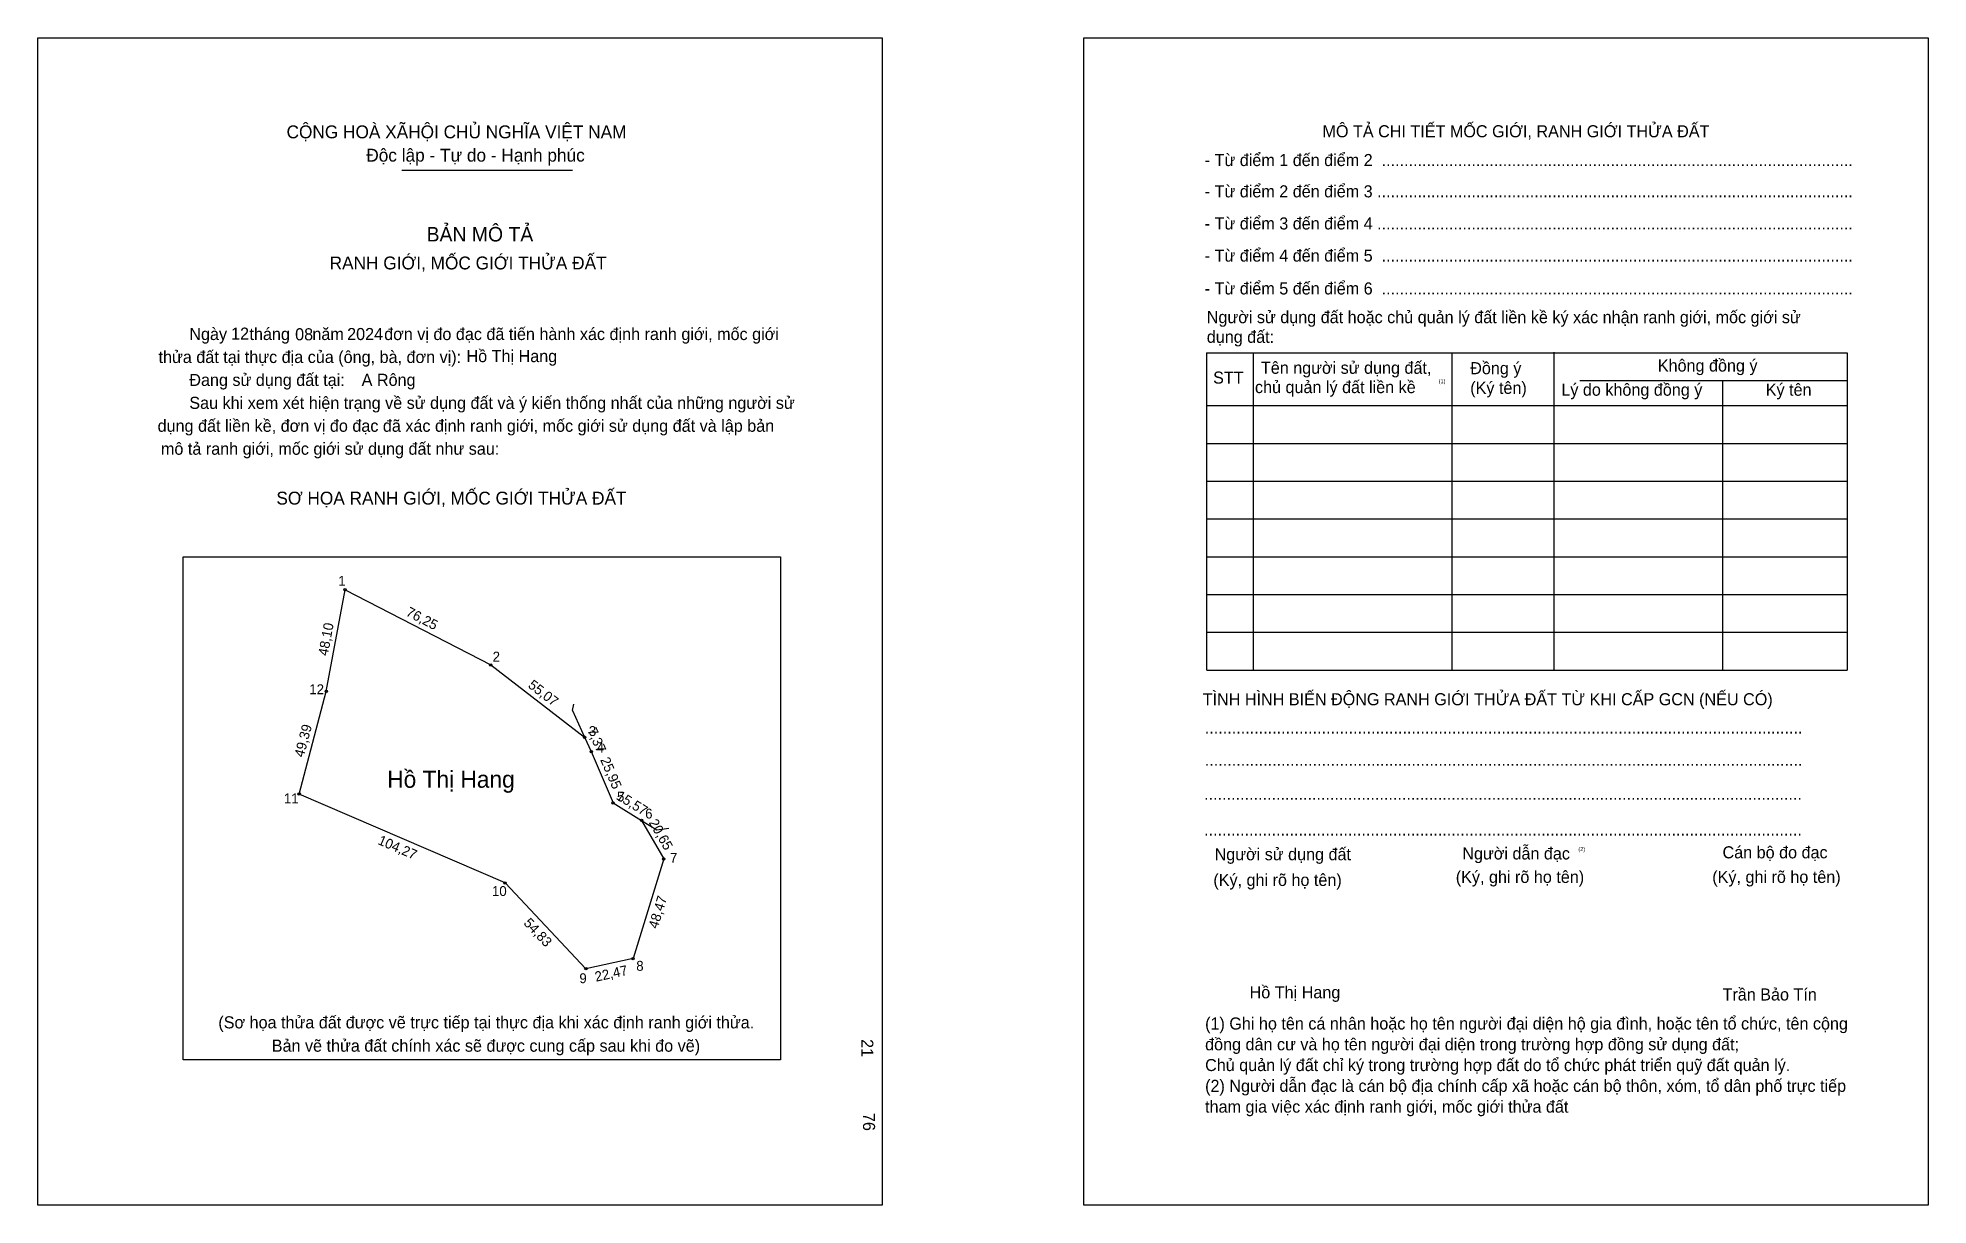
# Model space of a CAD drawing. Extents: x 546968 to 547847, y 1823893 to 1824436.
import ezdxf

# ---------------------------------------------------------------- set-up
doc = ezdxf.new("R2010")
doc.units = 0
for name, color, linetype in [('bmtKhungInTrang1', 7, 'Continuous'), ('bmtKhungInTrang2', 7, 'Continuous'), ('bmtNoiDung', 7, 'Continuous'), ('bmtTemplate', 7, 'Continuous'), ('CanhThua', 7, 'Continuous'), ('ChieuDaiCanhThua', 7, 'Continuous'), ('MocDinhThua', 7, 'Continuous'), ('RauThua', 7, 'Continuous'), ('SoHieuDinhThua', 7, 'Continuous'), ('TenChuSuDung', 7, 'Continuous')]:
    doc.layers.add(name, color=color, linetype=linetype)

msp = doc.modelspace()

# ---------------------------------------------------------------- linework, layer by layer
at = {"layer": 'bmtKhungInTrang1'}
msp.add_lwpolyline([(546967.59, 1824435.86), (547360.28, 1824435.86), (547360.28, 1823892.72), (546967.59, 1823892.72)], close=True, dxfattribs=at)
at = {"layer": 'bmtKhungInTrang2'}
msp.add_lwpolyline([(547453.92, 1824435.86), (547846.61, 1824435.86), (547846.61, 1823892.72), (547453.92, 1823892.72)], close=True, dxfattribs=at)
at = {"layer": 'bmtTemplate'}
for p, q in [((547136.81, 1824374.3), (547216.22, 1824374.3)), ((547532.7, 1824289.36), (547532.7, 1824141.71)), ((547625.08, 1824289.36), (547625.08, 1824141.71)), ((547672.6, 1824289.54), (547672.6, 1824141.71)), ((547809.01, 1824289.36), (547809.01, 1824141.71)), ((547684.65, 1824276.35), (547809.01, 1824276.35)), ((547511.16, 1824264.75), (547809.01, 1824264.75)), ((547511.16, 1824247.17), (547809.01, 1824247.17)), ((547511.16, 1824229.6), (547809.01, 1824229.6)), ((547511.16, 1824212.02), (547809.01, 1824212.02)), ((547511.16, 1824194.44), (547809.01, 1824194.44)), ((547511.16, 1824176.86), (547809.01, 1824176.86)), ((547511.16, 1824159.29), (547809.01, 1824159.29)), ((547511.16, 1824141.71), (547809.01, 1824141.71))]:
    msp.add_line(p, q, dxfattribs=at)
for points in [[(547510.97, 1824289.36), (547809.01, 1824289.36)], [(547510.97, 1824289.36), (547510.97, 1824141.71)], [(547751.04, 1824276.18), (547751.04, 1824141.71)]]:
    msp.add_lwpolyline(points, dxfattribs=at)
msp.add_lwpolyline([(547035.15, 1823960.37), (547035.15, 1824194.42), (547313.01, 1824194.42), (547313.01, 1823960.37)], close=True, dxfattribs=at)
at = {"layer": 'CanhThua'}
for p, q in [((547101.73, 1824131.76), (547110.49, 1824179.06)), ((547110.49, 1824179.06), (547178.23, 1824144.06)), ((547178.23, 1824144.06), (547221.86, 1824110.47)), ((547089.12, 1824084.01), (547101.73, 1824131.76)), ((547221.86, 1824110.47), (547224.92, 1824103.76)), ((547224.92, 1824103.76), (547235.08, 1824079.88)), ((547184.85, 1824042.65), (547089.12, 1824084.01)), ((547235.08, 1824079.88), (547248.35, 1824071.73)), ((547248.35, 1824071.73), (547258.62, 1824053.82)), ((547258.62, 1824053.82), (547244.39, 1824007.48)), ((547222.43, 1824002.72), (547184.85, 1824042.65)), ((547244.39, 1824007.48), (547222.43, 1824002.72))]:
    msp.add_line(p, q, dxfattribs=at)
at = {"layer": 'MocDinhThua'}
for centre in [(547110.49, 1824179.06), (547178.23, 1824144.06), (547101.73, 1824131.76), (547221.86, 1824110.47), (547224.92, 1824103.76), (547089.12, 1824084.01), (547235.08, 1824079.88), (547248.35, 1824071.73), (547258.62, 1824053.82), (547184.85, 1824042.65), (547244.39, 1824007.48), (547222.43, 1824002.72)]:
    msp.add_circle(centre, 0.552, dxfattribs=at)
at = {"layer": 'RauThua'}
for p, q in [((547216.18, 1824122.94), (547216.91, 1824125.9)), ((547216.18, 1824122.94), (547221.86, 1824110.47)), ((547248.35, 1824071.73), (547255.44, 1824067.37)), ((547255.44, 1824067.37), (547261, 1824068.17))]:
    msp.add_line(p, q, dxfattribs=at)

# ---------------------------------------------------------------- texts
at = {"layer": 'bmtNoiDung'}
for s, height, p in [('12', 5.619, (547057.45, 1824295.41)), ('08', 5.619, (547087.25, 1824295.1)), ('2024', 5.619, (547111.42, 1824295.22)), ('Hồ Thị Hang', 5.6186, (547166.93, 1824284.96)), ('A Rông', 5.619, (547118.18, 1824273.91)), ('Hồ Thị Hang', 5.6186, (547531.07, 1823988.98))]:
    msp.add_text(s, height=height, dxfattribs=at).set_placement(p)
for s, p in [('21', (547350.5, 1823970.03)), ('76', (547351.3, 1823935.65))]:
    msp.add_text(s, height=5.619, rotation=270, dxfattribs=at).set_placement(p)
at = {"layer": 'bmtTemplate'}
for s, height, p in [('CỘNG HOÀ XÃHỘI CHỦ NGHĨA VIỆT NAM', 5.9932, (547083.26, 1824389.08)), ('MÔ TẢ CHI TIẾT MỐC GIỚI, RANH GIỚI THỬA ĐẤT', 5.6165, (547564.96, 1824389.56)), ('Độc lập - Tự do - Hạnh phúc', 5.9932, (547120.33, 1824378.24)), ('- Từ điểm 1 đến điểm 2  .........................................................................................................', 5.61651, (547510.21, 1824376.17)), ('- Từ điểm 2 đến điểm 3 ..........................................................................................................', 5.61651, (547510.21, 1824361.61)), ('BẢN MÔ TẢ', 6.742, (547148.38, 1824341.1)), ('- Từ điểm 3 đến điểm 4 ..........................................................................................................', 5.61651, (547510.21, 1824346.67)), ('RANH GIỚI, MỐC GIỚI THỬA ĐẤT', 5.9932, (547103.3, 1824328.09)), ('- Từ điểm 4 đến điểm 5  .........................................................................................................', 5.61651, (547510.21, 1824331.73)), ('- Từ điểm 5 đến điểm 6  .........................................................................................................', 5.61651, (547510.21, 1824316.43)), ('Người sử dụng đất hoặc chủ quản lý đất liền kề ký xác nhận ranh giới, mốc giới sử', 5.6165, (547511.16, 1824303.08)), ('Ngày     tháng     năm         đơn vị đo đạc đã tiến hành xác định ranh giới, mốc giới ', 5.6186, (547038.05, 1824295.23)), ('dụng đất:', 5.617, (547511.16, 1824293.93)), ('thửa đất tại thực địa của (ông, bà, đơn vị):', 5.6186, (547023.73, 1824284.55)), ('Đang sử dụng đất tại:', 5.6186, (547038.05, 1824273.88)), ('STT', 5.617, (547514.1, 1824274.95)), ('Tên người sử dụng đất,', 5.6165, (547536.33, 1824279.52)), ('Đồng ý', 5.617, (547633.66, 1824279.34)), ('Không đồng ý', 5.6165, (547720.89, 1824280.58)), ('chủ quản lý đất liền kề', 5.6165, (547533.57, 1824270.54)), ('(1)', 1.873, (547618.99, 1824275.15)), ('(Ký tên)', 5.617, (547633.66, 1824270.2)), ('Lý do không đồng ý', 5.6165, (547676.03, 1824269.33)), ('Ký tên', 5.617, (547771.08, 1824269.33)), ('Sau khi xem xét hiện trạng về sử dụng đất và ý kiến thống nhất của những người sử ', 5.6186, (547038.05, 1824263.21)), ('dụng đất liền kề, đơn vị đo đạc đã xác định ranh giới, mốc giới sử dụng đất và lập bản', 5.6186, (547023.3, 1824252.54)), ('mô tả ranh giới, mốc giới sử dụng đất như sau:', 5.6186, (547024.85, 1824241.87)), ('SƠ HỌA RANH GIỚI, MỐC GIỚI THỬA ĐẤT', 5.9932, (547078.53, 1824218.69)), ('TÌNH HÌNH BIẾN ĐỘNG RANH GIỚI THỬA ĐẤT TỪ KHI CẤP GCN (NẾU CÓ)', 5.6165, (547509.26, 1824125.32)), ('.....................................................................................................................................', 5.62493, (547510.21, 1824112.1)), ('.....................................................................................................................................', 5.62493, (547510.21, 1824097.16)), ('.....................................................................................................................................', 5.62493, (547509.92, 1824081.34)), ('.....................................................................................................................................', 5.62493, (547509.92, 1824064.64)), ('Người dẫn đạc', 5.6165, (547629.99, 1824053.57)), ('Cán bộ đo đạc', 5.6165, (547750.98, 1824054.09)), ('Người sử dụng đất', 5.6165, (547514.79, 1824053.21)), ('(2)', 1.873, (547683.93, 1824057.44)), ('(Ký, ghi rõ họ tên)', 5.6165, (547514.22, 1824041.26)), ('(Ký, ghi rõ họ tên)', 5.6165, (547626.94, 1824042.67)), ('(Ký, ghi rõ họ tên)', 5.6165, (547746.21, 1824042.67)), ('Trần Bảo Tín', 5.6165, (547750.98, 1823987.96)), ('(Sơ họa thửa đất được vẽ trực tiếp tại thực địa khi xác định ranh giới thửa.', 5.6186, (547051.54, 1823974.99)), ('(1) Ghi họ tên cá nhân hoặc họ tên người đại diện hộ gia đình, hoặc tên tổ chức, tên cộng', 5.6165, (547510.38, 1823974.45)), ('Bản vẽ thửa đất chính xác sẽ được cung cấp sau khi đo vẽ)', 5.6186, (547076.38, 1823964.13)), ('đồng dân cư và họ tên người đại diện trong trường hợp đồng sử dụng đất;', 5.6165, (547510.38, 1823964.78)), ('Chủ quản lý đất chỉ ký trong trường hợp đất do tổ chức phát triển quỹ đất quản lý.', 5.6165, (547510.38, 1823955.12)), ('(2) Người dẫn đạc là cán bộ địa chính cấp xã hoặc cán bộ thôn, xóm, tổ dân phố trực tiếp', 5.6165, (547510.38, 1823945.45)), ('tham gia việc xác định ranh giới, mốc giới thửa đất', 5.6165, (547510.38, 1823935.78))]:
    msp.add_text(s, height=height, dxfattribs=at).set_placement(p)
at = {"layer": 'ChieuDaiCanhThua'}
for s, rotation, p in [('76,25', 332.68117, (547138.39, 1824167.24)), ('48,10', 79.51221, (547102.41, 1824148.07)), ('55,07', 322.40216, (547195.2, 1824133.91)), ('49,39', 75.20667, (547091.19, 1824100.83)), ('7,37', 294.49804, (547222.95, 1824113.63)), ('25,95', 293.058, (547229.02, 1824100.01)), ('15,57', 328.42215, (547236.19, 1824081.9)), ('20,65', 299.83504, (547251.54, 1824070.78)), ('104,27', 336.63677, (547125.36, 1824060.83)), ('48,47', 72.92326, (547255.79, 1824021.07)), ('54,83', 313.26492, (547193.2, 1824023.71)), ('22,47', 12.23065, (547227.15, 1823996.68))]:
    msp.add_text(s, height=4.603, rotation=rotation, dxfattribs=at).set_placement(p)
at = {"layer": 'SoHieuDinhThua'}
for s, height, p in [('1', 4.6, (547107.27, 1824180.89)), ('2', 4.6, (547179.09, 1824145.64)), ('12', 4.603, (547093.84, 1824130.47)), ('3', 4.6, (547223.83, 1824111.03)), ('4', 4.6, (547227.5, 1824103.32)), ('11', 4.603, (547082, 1824079.69)), ('5', 4.6, (547236.91, 1824080.59)), ('6', 4.6, (547250.01, 1824072.63)), ('7', 4.6, (547261.55, 1824052.03)), ('10', 4.603, (547178.78, 1824036.58)), ('9', 4.6, (547219.42, 1823996.03)), ('8', 4.6, (547245.86, 1824001.79))]:
    msp.add_text(s, height=height, dxfattribs=at).set_placement(p)
at = {"layer": 'TenChuSuDung'}
msp.add_text('Hồ Thị Hang', height=7.8978, dxfattribs=at).set_placement((547130.07, 1824086.94))

doc.saveas('drawing.dxf')
